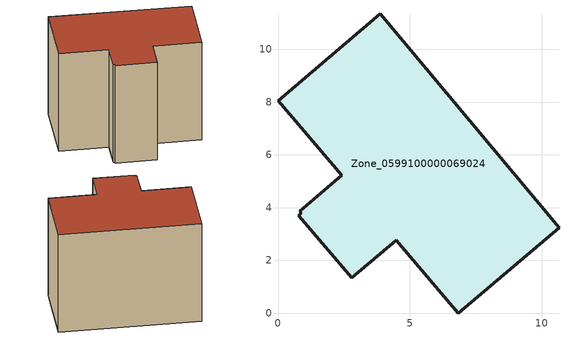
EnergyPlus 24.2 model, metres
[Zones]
Zone_0599100000069024
 floor ground (C_G): 0.79,3.69 0.89,3.8 0.82,3.87 2.41,5.22 0,8.05 3.88,11.34 10.65,3.24 6.83,0 4.48,2.77 2.8,1.34 z0.15
 wall outside (C_F): 3.88,11.34 0,8.05 2.41,5.22 0.82,3.87 0.89,3.8 0.79,3.69 2.8,1.34 4.48,2.77 6.83,0 10.65,3.24 3.88,11.34 z0.15:8.54
 roof outside (C_R): 0.89,3.8 0.79,3.69 2.8,1.34 4.48,2.77 6.83,0 10.65,3.24 3.88,11.34 0,8.05 2.41,5.22 0.82,3.87 z8.54
[BUILDING]
Pand.0599100000069024: North Axis=0; Terrain=City; Loads Convergence Tolerance Value=0.04; Temperature Convergence Tolerance Value=0.4; Solar Distribution=FullExterior; Maximum Number of Warmup Days=25; Minimum Number of Warmup Days=1
[Site:Location]
Rotterdam.The.Hague.AP_ZH_NLD Design_Conditions: Latitude=51.96; Longitude=4.45; Time Zone=1; Elevation=-4.5
[SITE:GROUNDTEMPERATURE:BUILDINGSURFACE]
18, 18, 18, 18, 18, 18, 18, 18, 18, 18, 18, 18
[MATERIAL] Thermal Absorptance=0.9; Solar Absorptance=0.7; Visible Absorptance=0.7
Name | Roughness | Thickness | Conductivity | Density | Specific Heat
G.TC.1975-1991 | MediumSmooth | 0.15 | 0.288461 | 540 | 1210
F.TC.1975-1991 | Rough | 0.3 | 0.230769 | 1920 | 840
R.TC.1975-1991 | MediumRough | 0.2 | 0.153846 | 1500 | 1000
[CONSTRUCTION]
C_G: G.TC.1975-1991
C_F: F.TC.1975-1991
C_R: R.TC.1975-1991
[ZONE]
Zone_0599100000069024: Type=1; Multiplier=1; Ceiling Height=Autocalculate; Volume=Autocalculate; Floor Area=autocalculate; Part of Total Floor Area=Yes
[ZONEINFILTRATION:DESIGNFLOWRATE]
Infil_Zone_0599100000069024: Zone or ZoneList or Space or SpaceList=Zone_0599100000069024; Schedule=AlwaysOn; Design Flow Rate Calculation Method=Flow/Area; Flow Rate per Floor Area=0.003; Constant Term Coefficient=1; Temperature Term Coefficient=0; Velocity Term Coefficient=0; Velocity Squared Term Coefficient=0
[HVACTEMPLATE:ZONE:IDEALLOADSAIRSYSTEM]
Zone_0599100000069024: Maximum Heating Supply Air Temperature=50; Minimum Cooling Supply Air Temperature=13; Maximum Heating Supply Air Humidity Ratio=0.0156; Minimum Cooling Supply Air Humidity Ratio=0.0077; Heating Limit=NoLimit; Cooling Limit=NoLimit; Dehumidification Control Type=ConstantSensibleHeatRatio; Cooling Sensible Heat Ratio=0.7; Dehumidification Setpoint=60; Humidification Control Type=None; Humidification Setpoint=30; Outdoor Air Method=None; Outdoor Air Flow Rate per Person=0.00944; Outdoor Air Flow Rate per Zone Floor Area=0; Outdoor Air Flow Rate per Zone=0; Demand Controlled Ventilation Type=None; Outdoor Air Economizer Type=NoEconomizer; Heat Recovery Type=None; Sensible Heat Recovery Effectiveness=0.7; Latent Heat Recovery Effectiveness=0.65
[ZONECONTROL:THERMOSTAT]
ThermostatControl_Zone_0599100000069024: Zone or ZoneList=Zone_0599100000069024; Control Type Schedule=DualSetpointControlType; Control 1=Thermostat_Zone_0599100000069024; Temperature Difference Between Cutout And Setpoint=0
[THERMOSTATSETPOINT:DUALSETPOINT]
Thermostat_Zone_0599100000069024: Heating Setpoint Temperature Schedule=HeatingSetpoint_Zone_0599100000069024; Cooling Setpoint Temperature Schedule=CoolingSetpoint_Zone_0599100000069024
[SCHEDULE:COMPACT]
HeatingSetpoint_Zone_0599100000069024: Through: 12/31, For: AllDays, Until: 24:00, 21
CoolingSetpoint_Zone_0599100000069024: Through: 12/31, For: AllDays, Until: 24:00, 24
DualSetpointControlType: Through: 12/31, For: AllDays, Until: 24:00, 4
AlwaysOn: Through: 12/31, For: AllDays, Until: 24:00, 1
